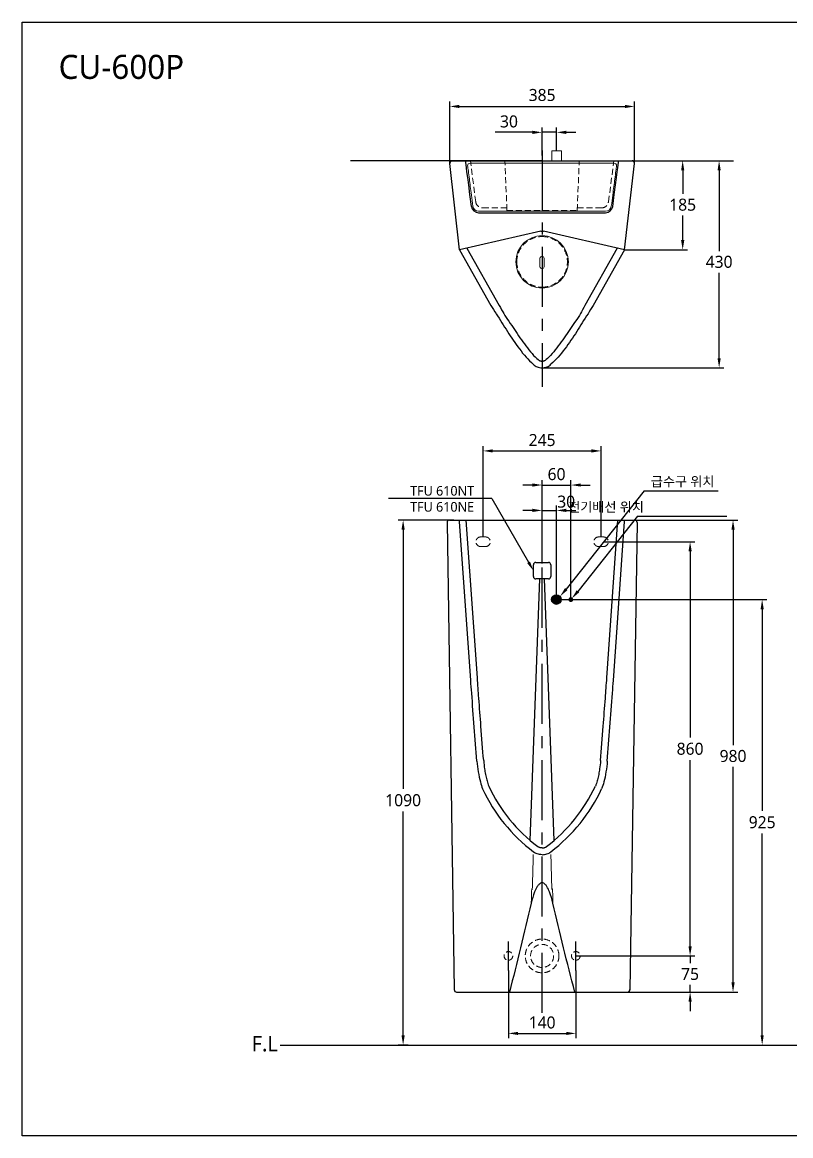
# Model space of a CAD drawing. Extents: x 0 to 3100, y 0 to 2312.
# Drawn here: x 0 to 1596, y 0 to 2312 of the extents above; entities that cross this region are included whole.
import ezdxf

# ---------------------------------------------------------------- set-up
doc = ezdxf.new("R2010")
doc.units = 0
doc.header["$LTSCALE"] = 100
doc.header["$MEASUREMENT"] = 0
doc.linetypes.add('CENTER', pattern=[2, 1.25, -0.25, 0.25, -0.25])
doc.linetypes.add('HIDDEN', pattern=[0.375, 0.25, -0.125])
doc.layers.get('0').update_dxf_attribs({"linetype": 'CONTINUOUS'})
doc.layers.get('DEFPOINTS').update_dxf_attribs({"linetype": 'CONTINUOUS'})
doc.layers.add('1', color=1, linetype='CONTINUOUS')
doc.layers.add('5', color=5, linetype='CONTINUOUS')
doc.styles.add('GHS', font='romans', dxfattribs={"bigfont": 'ghs'})
doc.styles.get("Standard").update_dxf_attribs({"font": 'NanumGothic.ttf'})
doc.dimstyles.get("Standard").update_dxf_attribs({"dimtxt": 0.18, "dimasz": 0.18, "dimexe": 0.18, "dimexo": 0.0625, "dimgap": 0.09, "dimtad": 0, "dimtih": 1, "dimtoh": 1, "dimdec": 4, "dimzin": 0, "dimdsep": 46, "dimtxsty": 'Standard', "dimcen": 0.09, "dimadec": 0, "dimazin": 0, "dimtfac": 1, "dimtdec": 4, "dimtofl": 0, "dimtmove": 0, "dimatfit": 3, "dimfxl": 0, "dimtolj": 1, "dimtzin": 0, "dimarcsym": 0})
doc.dimstyles.new('Standard$0', dxfattribs={"dimtxt": 0.18, "dimasz": 0.18, "dimexe": 0.18, "dimexo": 0.0625, "dimgap": 0.09, "dimtad": 0, "dimtih": 1, "dimtoh": 1, "dimdec": 4, "dimzin": 0, "dimdsep": 46, "dimtxsty": 'Standard', "dimcen": 0.09, "dimadec": 0, "dimazin": 0, "dimtfac": 1, "dimtdec": 4, "dimtofl": 0, "dimtmove": 0, "dimatfit": 3, "dimfxl": 0, "dimtolj": 1, "dimtzin": 0, "dimarcsym": 0})

# ---------------------------------------------------------------- blocks, each defined once
blk = doc.blocks.new('*D3')
at = {"color": 3, "lineweight": -2}
for p, q in [((1059.9, 2083.6), (982.4, 2083.6)), ((1079.9, 2035.8), (1079.9, 2093.6)), ((1109.9, 2083.6), (1079.9, 2083.6)), ((1109.9, 2045.1), (1109.9, 2093.6)), ((1129.9, 2083.6), (1149.9, 2083.6))]:
    blk.add_line(p, q, dxfattribs=at)
at = {"color": 3}
for points in [[(1059.9, 2086.9), (1059.9, 2080.2), (1079.9, 2083.6)], [(1129.9, 2086.9), (1129.9, 2080.2), (1109.9, 2083.6)]]:
    blk.add_solid(points, dxfattribs=at)
at = {"layer": 'DEFPOINTS', "color": 0}
for p in [(1109.9, 2083.6), (1079.9, 2035.8), (1109.9, 2045.1)]:
    blk.add_point(p, dxfattribs=at)
at = {"color": 2, "insert": (1011.1, 2106.1), "char_height": 25, "attachment_point": 5}
blk.add_mtext('\\A1;30', dxfattribs=at)
blk = doc.blocks.new('*D8')
at = {"color": 3, "lineweight": -2}
for p, q in [((1277.4, 2024.6), (1457.6, 2024.6)), ((1447.6, 2004.6), (1447.6, 1837.1)), ((1447.6, 1614.6), (1447.6, 1792.1)), ((1079.9, 1594.6), (1457.6, 1594.6))]:
    blk.add_line(p, q, dxfattribs=at)
at = {"color": 3}
for points in [[(1444.3, 2004.6), (1451, 2004.6), (1447.6, 2024.6)], [(1444.3, 1614.6), (1451, 1614.6), (1447.6, 1594.6)]]:
    blk.add_solid(points, dxfattribs=at)
at = {"layer": 'DEFPOINTS', "color": 0}
for p in [(1277.4, 2024.6), (1079.9, 1594.6), (1447.6, 1594.6)]:
    blk.add_point(p, dxfattribs=at)
at = {"color": 2, "insert": (1447.6, 1814.6), "char_height": 25, "attachment_point": 5}
blk.add_mtext('\\A1;430', dxfattribs=at)
blk = doc.blocks.new('*D9')
at = {"color": 3, "lineweight": -2}
for p, q in [((888, 2019.6), (888, 2147.3)), ((908, 2137.3), (1251.8, 2137.3)), ((1271.8, 2019.6), (1271.8, 2147.3))]:
    blk.add_line(p, q, dxfattribs=at)
at = {"color": 3}
for points in [[(908, 2140.7), (908, 2134), (888, 2137.3)], [(1251.8, 2140.7), (1251.8, 2134), (1271.8, 2137.3)]]:
    blk.add_solid(points, dxfattribs=at)
at = {"layer": 'DEFPOINTS', "color": 0}
for p in [(1271.8, 2137.3), (888, 2019.6), (1271.8, 2019.6)]:
    blk.add_point(p, dxfattribs=at)
at = {"color": 2, "insert": (1079.9, 2161), "char_height": 25, "attachment_point": 5}
blk.add_mtext('\\A1;385', dxfattribs=at)
blk = doc.blocks.new('*D10')
at = {"color": 3, "lineweight": -2}
for p, q in [((1323.2, 2024.6), (1381.9, 2024.6)), ((1371.9, 2004.6), (1371.9, 1955.7)), ((1371.9, 1859.7), (1371.9, 1910.7)), ((1251.2, 1839.7), (1381.9, 1839.7))]:
    blk.add_line(p, q, dxfattribs=at)
at = {"color": 3}
for points in [[(1368.6, 2004.6), (1375.3, 2004.6), (1371.9, 2024.6)], [(1368.6, 1859.7), (1375.3, 1859.7), (1371.9, 1839.7)]]:
    blk.add_solid(points, dxfattribs=at)
at = {"layer": 'DEFPOINTS', "color": 0}
for p in [(1323.2, 2024.6), (1251.2, 1839.7), (1371.9, 1839.7)]:
    blk.add_point(p, dxfattribs=at)
at = {"color": 2, "insert": (1371.9, 1933.2), "char_height": 25, "attachment_point": 5}
blk.add_mtext('\\A1;185', dxfattribs=at)
blk = doc.blocks.new('*D11')
at = {"color": 3, "lineweight": -2}
for p, q in [((1272.3, 1278.4), (1486.5, 1278.4)), ((1476.5, 1258.4), (1476.5, 810.9)), ((1476.5, 318.4), (1476.5, 765.9)), ((1262.4, 298.4), (1486.5, 298.4))]:
    blk.add_line(p, q, dxfattribs=at)
at = {"color": 3}
for points in [[(1473.2, 1258.4), (1479.9, 1258.4), (1476.5, 1278.4)], [(1473.2, 318.4), (1479.9, 318.4), (1476.5, 298.4)]]:
    blk.add_solid(points, dxfattribs=at)
at = {"layer": 'DEFPOINTS', "color": 0}
for p in [(1272.3, 1278.4), (1262.4, 298.4), (1476.5, 298.4)]:
    blk.add_point(p, dxfattribs=at)
at = {"color": 2, "insert": (1476.5, 788.4), "char_height": 25, "attachment_point": 5}
blk.add_mtext('\\A1;980', dxfattribs=at)
blk = doc.blocks.new('*D12')
at = {"color": 3, "lineweight": -2}
for p, q in [((1009.9, 343.3), (1009.9, 202.5)), ((1149.9, 343.3), (1149.9, 202.5)), ((1029.9, 212.5), (1129.9, 212.5))]:
    blk.add_line(p, q, dxfattribs=at)
at = {"color": 3}
for points in [[(1029.9, 215.8), (1029.9, 209.1), (1009.9, 212.5)], [(1129.9, 215.8), (1129.9, 209.1), (1149.9, 212.5)]]:
    blk.add_solid(points, dxfattribs=at)
at = {"layer": 'DEFPOINTS', "color": 0}
for p in [(1009.9, 343.3), (1149.9, 343.3), (1149.9, 212.5)]:
    blk.add_point(p, dxfattribs=at)
at = {"color": 2, "insert": (1079.9, 235), "char_height": 25, "attachment_point": 5}
blk.add_mtext('\\A1;140', dxfattribs=at)
blk = doc.blocks.new('*D13')
at = {"color": 3, "lineweight": -2}
for p, q in [((957.4, 1243.4), (957.4, 1432)), ((977.4, 1422), (1182.4, 1422)), ((1202.4, 1243.4), (1202.4, 1432))]:
    blk.add_line(p, q, dxfattribs=at)
at = {"color": 3}
for points in [[(977.4, 1425.4), (977.4, 1418.7), (957.4, 1422)], [(1182.4, 1425.4), (1182.4, 1418.7), (1202.4, 1422)]]:
    blk.add_solid(points, dxfattribs=at)
at = {"layer": 'DEFPOINTS', "color": 0}
for p in [(1202.4, 1422), (957.4, 1243.4), (1202.4, 1243.4)]:
    blk.add_point(p, dxfattribs=at)
at = {"color": 2, "insert": (1079.9, 1444.5), "char_height": 25, "attachment_point": 5}
blk.add_mtext('\\A1;245', dxfattribs=at)
blk = doc.blocks.new('*D14')
at = {"color": 3, "lineweight": -2}
for p, q in [((1207.4, 1233.4), (1397.3, 1233.4)), ((1387.3, 1213.4), (1387.3, 827)), ((1387.3, 393.4), (1387.3, 779.8)), ((1149.9, 373.4), (1397.3, 373.4))]:
    blk.add_line(p, q, dxfattribs=at)
at = {"color": 3}
for points in [[(1384, 1213.4), (1390.7, 1213.4), (1387.3, 1233.4)], [(1384, 393.4), (1390.7, 393.4), (1387.3, 373.4)]]:
    blk.add_solid(points, dxfattribs=at)
at = {"layer": 'DEFPOINTS', "color": 0}
for p in [(1207.4, 1233.4), (1387.3, 1233.4), (1149.9, 373.4)]:
    blk.add_point(p, dxfattribs=at)
at = {"color": 2, "insert": (1387.3, 803.4), "char_height": 25, "attachment_point": 5}
blk.add_mtext('\\A1;860', dxfattribs=at)
blk = doc.blocks.new('*D15')
at = {"color": 3, "lineweight": -2}
for p, q in [((1387.3, 393.4), (1387.3, 413.4)), ((1149.9, 373.4), (1397.3, 373.4)), ((1387.3, 373.4), (1387.3, 358.4)), ((1387.3, 298.4), (1387.3, 313.4)), ((1247.9, 298.4), (1397.3, 298.4)), ((1387.3, 278.4), (1387.3, 258.4))]:
    blk.add_line(p, q, dxfattribs=at)
at = {"color": 3}
for points in [[(1384, 393.4), (1390.7, 393.4), (1387.3, 373.4)], [(1384, 278.4), (1390.7, 278.4), (1387.3, 298.4)]]:
    blk.add_solid(points, dxfattribs=at)
at = {"layer": 'DEFPOINTS', "color": 0}
for p in [(1149.9, 373.4), (1247.9, 298.4), (1387.3, 298.4)]:
    blk.add_point(p, dxfattribs=at)
at = {"color": 2, "insert": (1387.3, 335.9), "char_height": 25, "attachment_point": 5}
blk.add_mtext('\\A1;75', dxfattribs=at)
blk = doc.blocks.new('*D17')
at = {"color": 3, "lineweight": -2}
for p, q in [((896.8, 1278.4), (781.2, 1278.4)), ((791.2, 1258.4), (791.2, 720.2)), ((791.2, 208.4), (791.2, 673)), ((801.9, 188.4), (781.2, 188.4))]:
    blk.add_line(p, q, dxfattribs=at)
at = {"color": 3}
for points in [[(787.8, 1258.4), (794.5, 1258.4), (791.2, 1278.4)], [(787.8, 208.4), (794.5, 208.4), (791.2, 188.4)]]:
    blk.add_solid(points, dxfattribs=at)
at = {"layer": 'DEFPOINTS', "color": 0}
for p in [(896.8, 1278.4), (791.2, 188.4), (801.9, 188.4)]:
    blk.add_point(p, dxfattribs=at)
at = {"color": 2, "insert": (791.2, 696.6), "char_height": 25, "attachment_point": 5}
blk.add_mtext('\\A1;1090', dxfattribs=at)
blk = doc.blocks.new('*D19')
at = {"color": 3, "lineweight": -2}
for p, q in [((1059.9, 1351.2), (1039.9, 1351.2)), ((1079.9, 1188.4), (1079.9, 1361.2)), ((1079.9, 1351.2), (1139.9, 1351.2)), ((1139.9, 1118.4), (1139.9, 1361.2)), ((1159.9, 1351.2), (1179.9, 1351.2))]:
    blk.add_line(p, q, dxfattribs=at)
at = {"color": 3}
for points in [[(1059.9, 1354.5), (1059.9, 1347.9), (1079.9, 1351.2)], [(1159.9, 1354.5), (1159.9, 1347.9), (1139.9, 1351.2)]]:
    blk.add_solid(points, dxfattribs=at)
at = {"layer": 'DEFPOINTS', "color": 0}
for p in [(1139.9, 1351.2), (1079.9, 1188.4), (1139.9, 1118.4)]:
    blk.add_point(p, dxfattribs=at)
at = {"color": 2, "insert": (1109.9, 1373.7), "char_height": 25, "attachment_point": 5}
blk.add_mtext('\\A1;60', dxfattribs=at)
blk = doc.blocks.new('*D20')
at = {"color": 3, "lineweight": -2}
for p, q in [((1059.9, 1298.5), (1039.9, 1298.5)), ((1079.9, 1188.4), (1079.9, 1308.5)), ((1079.9, 1298.5), (1109.9, 1298.5)), ((1109.9, 1118.4), (1109.9, 1308.5)), ((1129.9, 1298.5), (1149.9, 1298.5))]:
    blk.add_line(p, q, dxfattribs=at)
at = {"color": 3}
for points in [[(1059.9, 1301.9), (1059.9, 1295.2), (1079.9, 1298.5)], [(1129.9, 1301.9), (1129.9, 1295.2), (1109.9, 1298.5)]]:
    blk.add_solid(points, dxfattribs=at)
at = {"layer": 'DEFPOINTS', "color": 0}
for p in [(1109.9, 1298.5), (1079.9, 1188.4), (1109.9, 1118.4)]:
    blk.add_point(p, dxfattribs=at)
at = {"color": 2, "insert": (1129.9, 1316.6), "char_height": 25, "attachment_point": 5}
blk.add_mtext('\\A1;30', dxfattribs=at)
blk = doc.blocks.new('*D21')
at = {"color": 3, "lineweight": -2}
for p, q in [((1109.6, 1113.4), (1547, 1113.4)), ((1537, 1093.4), (1537, 674.5)), ((1537, 208.4), (1537, 627.3)), ((1432.7, 188.4), (1547, 188.4))]:
    blk.add_line(p, q, dxfattribs=at)
at = {"color": 3}
for points in [[(1533.7, 1093.4), (1540.3, 1093.4), (1537, 1113.4)], [(1533.7, 208.4), (1540.3, 208.4), (1537, 188.4)]]:
    blk.add_solid(points, dxfattribs=at)
at = {"layer": 'DEFPOINTS', "color": 0}
for p in [(1109.6, 1113.4), (1432.7, 188.4), (1537, 188.4)]:
    blk.add_point(p, dxfattribs=at)
at = {"color": 2, "insert": (1537, 650.9), "char_height": 25, "attachment_point": 5}
blk.add_mtext('\\A1;925', dxfattribs=at)

msp = doc.modelspace()

# ---------------------------------------------------------------- linework, layer by layer
at = {"color": 1, "linetype": 'CENTER'}
for p, q in [((1079.9, 2046.1), (1079.9, 1555)), ((1079.9, 255), (1079.9, 1212.3)), ((1009.9, 343.3), (1009.9, 403.5)), ((1149.9, 343.3), (1149.9, 403.5))]:
    msp.add_line(p, q, dxfattribs=at)
at = {"color": 1}
for p, q in [((1079.9, 2024.6), (682.1, 2024.6)), ((1079.9, 2024.6), (1477.6, 2024.6)), ((536, 188.4), (2329.5, 188.4))]:
    msp.add_line(p, q, dxfattribs=at)
for p, q in [((908.5, 1839.7), (888, 2019)), ((1251.3, 1839.9), (1271.7, 2019)), ((908.5, 1839.7), (973.7, 1723.9)), ((923.7, 1843.3), (990.9, 1723.9)), ((1236.1, 1843.3), (1168.8, 1723.9)), ((1251.2, 1839.7), (1186, 1723.9))]:
    msp.add_line(p, q)
at = {"color": 7}
for p, q in [((1074.7, 1156.3), (1054.6, 613.4)), ((1105.1, 613.4), (1085.1, 1156.3))]:
    msp.add_line(p, q, dxfattribs=at)
at = {"color": 7, "linetype": 'Continuous', "lineweight": 0}
msp.add_lwpolyline([(1120.2, 2024.6), (1120.2, 2045.1), (1100.2, 2045.1), (1100.2, 2024.6)], dxfattribs=at)
for points in [[(1075.4, 1821.9, -0.261972), (1079.9, 1826.4)], [(1075.4, 1821.9), (1075.4, 1804.5, 0.261972), (1079.9, 1800.1)], [(1084.4, 1821.9, 0.261972), (1079.9, 1826.4)], [(1084.4, 1821.9), (1084.4, 1804.5, -0.261972), (1079.9, 1800.1)]]:
    msp.add_lwpolyline(points, format="xyb", dxfattribs=at)
for points in [[(1061.8, 1161.3), (1061.8, 1185.5)], [(1066.8, 1190.5), (1093, 1190.5)], [(1098, 1185.5), (1098, 1161.3)], [(1093, 1156.3), (1066.8, 1156.3)]]:
    msp.add_lwpolyline(points)
for points, const_width in [([(1104.6, 1113.4, 1), (1114.6, 1113.4, 1)], 10), ([(1137.1, 1113.4, 1), (1142.1, 1113.4, 1)], 5)]:
    msp.add_lwpolyline(points, format="xyb", close=True, dxfattribs=dict(const_width=const_width))
msp.add_circle((1079.9, 1814.6), 54.5, dxfattribs=at)
msp.add_circle((1109.6, 1113.4), 10)
for centre, start, end in [((893, 2019.6), 90, 186.5249), ((1266.8, 2019.6), 353.5025, 90), ((1066.8, 1185.5), 90, 180), ((1093, 1185.5), 0, 90), ((1066.8, 1161.3), 180, 270), ((1093, 1161.3), 270, 0)]:
    msp.add_arc(centre, 5, start, end)
at = {"linetype": 'Continuous', "lineweight": 0}
for centre, start, end in [((930.2, 2014.6), 90, 183.5943), ((1229.6, 2014.6), 356.4057, 90)]:
    msp.add_arc(centre, 5, start, end, dxfattribs=at)
at = {"layer": '1', "color": 7, "linetype": 'Continuous', "lineweight": -2}
for p, q in [((888, 2024.6), (1271.7, 2024.6)), ((948, 1916.6), (1211.7, 1916.6)), ((1077.1, 1878.3), (908.4, 1839.9)), ((1251.3, 1839.9), (1082.6, 1878.3)), ((882.4, 1273.3), (897.3, 303.3)), ((887.4, 1278.4), (1272.3, 1278.4)), ((931.7, 945.4), (908.5, 1275.8)), ((945.4, 950.8), (922.4, 1278.4)), ((1214.4, 950.8), (1237.3, 1278.4)), ((1228.1, 945.4), (1251.2, 1275.8)), ((1277.3, 1273.3), (1262.4, 303.3)), ((902.3, 298.4), (1257.4, 298.4))]:
    msp.add_line(p, q, dxfattribs=at)
at = {"layer": '1', "color": 7, "linetype": 'Continuous', "lineweight": 0}
for p, q in [((930.2, 2019.6), (1229.6, 2019.6)), ((948, 1919.6), (1211.7, 1919.6))]:
    msp.add_line(p, q, dxfattribs=at)
at = {"layer": '1', "color": 7, "linetype": 'HIDDEN', "lineweight": 0, "ltscale": 0.5}
for p, q in [((941.9, 1939.6), (930.8, 2024.6)), ((1006.8, 1921.6), (1002.8, 2024.6)), ((1153, 1921.6), (1157, 2024.6)), ((1217.9, 1939.6), (1229, 2024.6)), ((956.7, 1926.6), (1006.6, 1926.6)), ((1006.8, 1921.6), (1153, 1921.6)), ((1153.2, 1926.6), (1203, 1926.6)), ((962.4, 1243.4), (952.4, 1243.4)), ((1197.4, 1243.4), (1207.4, 1243.4)), ((962.4, 1223.4), (952.4, 1223.4)), ((1197.4, 1223.4), (1207.4, 1223.4))]:
    msp.add_line(p, q, dxfattribs=at)
at = {"layer": '1', "color": 3}
for p, q in [((975.3, 1323.1), (760.6, 1323.1)), ((975.3, 1323.1), (1051.8, 1190.7)), ((1292, 1339.2), (1130.1, 1135.2)), ((1292, 1339.2), (1445.9, 1339.2)), ((1278.1, 1286.4), (1154.3, 1130.4)), ((1278.1, 1286.4), (1463.4, 1286.4))]:
    msp.add_line(p, q, dxfattribs=at)
at = {"layer": '1', "color": 7, "linetype": 'HIDDEN', "lineweight": 0, "ltscale": 0.5}
for centre, radius in [((1079.9, 373.4), 35), ((1079.9, 373.4), 24), ((1009.9, 373.4), 9), ((1149.9, 373.4), 9)]:
    msp.add_circle(centre, radius, dxfattribs=at)
at = {"layer": '1', "color": 7, "linetype": 'Continuous', "lineweight": -2}
for centre, radius, start, end in [((948, 1931.6), 15, 187.507, 270), ((1211.7, 1931.6), 15, 270, 352.493), ((887.4, 1273.4), 5, 90, 180.7813), ((1272.3, 1273.4), 5, 359.2187, 90), ((1274.5, 869.3), 351.4, 205.0546, 232.7455), ((1274.5, 869.3), 337.4, 205.15, 232.8398), ((885.2, 869.3), 337.4, 307.1602, 334.85), ((885.2, 869.3), 351.4, 307.2545, 334.9454), ((902.3, 303.4), 5, 180.7813, 270), ((1257.4, 303.4), 5, 270, 359.2187)]:
    msp.add_arc(centre, radius, start, end, dxfattribs=at)
at = {"layer": '1', "color": 7, "linetype": 'Continuous', "lineweight": 0}
for centre, start, end in [((948, 1931.6), 187.507, 270), ((1211.7, 1931.6), 270, 352.493)]:
    msp.add_arc(centre, 12, start, end, dxfattribs=at)
at = {"layer": '1', "color": 7, "linetype": 'HIDDEN', "lineweight": 0, "ltscale": 0.5}
for centre, radius, start, end in [((956.7, 1941.6), 15, 187.4543, 270), ((1203, 1941.6), 15, 270, 352.5457), ((1079.9, 1814.6), 52.5, 180, 269.9999), ((1079.9, 1814.6), 52.5, 269.9999, 0), ((952.4, 1233.4), 10, 90, 270), ((962.4, 1233.4), 10, 270, 90), ((1197.4, 1233.4), 10, 90, 270), ((1207.4, 1233.4), 10, 270, 90)]:
    msp.add_arc(centre, radius, start, end, dxfattribs=at)
at = {"layer": '1', "color": 7, "linetype": 'HIDDEN', "lineweight": 0, "ltscale": 0.5, "extrusion": (0, 0, -1)}
for start, end in [(0.0223, 89.9999), (89.9999, 180)]:
    msp.add_arc((-1079.9, 1814.6), 52.5, start, end, dxfattribs=at)
at = {"layer": '1', "color": 7, "linetype": 'Continuous', "lineweight": -2}
for points in [[(933.2, 1929.6), (923.6, 2004.6), (922.1, 2014.6), (920.6, 2024.6)], [(1226.6, 1929.6), (1236.2, 2004.6), (1237.6, 2014.6), (1239.1, 2024.6)], [(908.4, 1839.9), (908.4, 1839.8), (908.5, 1839.8), (908.5, 1839.7)], [(923.6, 1843.1), (923.6, 1843.1), (923.6, 1843.2), (923.5, 1843.3)], [(923.6, 1843), (923.6, 1843), (923.6, 1843), (923.6, 1843.1)], [(923.6, 1843), (923.6, 1843), (923.6, 1843), (923.6, 1843)], [(1236.1, 1843.1), (1236.1, 1843), (1236.1, 1843), (1236.1, 1843)], [(1236.1, 1843), (1236.1, 1843), (1236.1, 1843), (1236.1, 1843)], [(1251.2, 1839.7), (1251.3, 1839.8), (1251.3, 1839.8), (1251.3, 1839.9)], [(908.5, 1275.8), (908.5, 1276.7), (908.4, 1277.6), (908.4, 1278.4)]]:
    msp.add_open_spline(points, degree=3, dxfattribs=at)
at = {"layer": '1', "color": 7, "linetype": 'Continuous', "lineweight": 0}
for points, knots in [([(936.1, 1930), (935.1, 1938.4), (934.1, 1946), (931.4, 1966.6), (930, 1977.5), (927.1, 2000.2), (926, 2008.5), (925.2, 2014.3)], [1, 1, 1, 1, 1.0431375, 1.0431375, 1.1294126, 1.1294126, 1.2691585, 1.2691585, 1.2691585, 1.2691585]), ([(1223.6, 1930), (1224.7, 1938.4), (1225.7, 1946), (1228.3, 1966.6), (1229.7, 1977.5), (1232.7, 2000.2), (1233.8, 2008.5), (1234.6, 2014.3)], [1, 1, 1, 1, 1.0431375, 1.0431375, 1.1294126, 1.1294126, 1.2691585, 1.2691585, 1.2691585, 1.2691585]), ([(1057.4, 482.9), (1057.7, 495.9), (1058.4, 521.5), (1059.3, 503.1), (1060.4, 541.3), (1061.2, 567), (1061.6, 583.8)], [0, 0, 0, 0, 0.254416, 0.499673, 0.673552, 1, 1, 1, 1]), ([(1098.1, 583.8), (1098.6, 567), (1099.3, 541.3), (1100.4, 503.1), (1101.4, 521.5), (1102.1, 495.9), (1102.4, 482.9)], [0, 0, 0, 0, 0.326447, 0.500327, 0.745582, 1, 1, 1, 1])]:
    msp.add_open_spline(points, degree=3, knots=knots, dxfattribs=at)
at = {"layer": '1', "color": 7, "linetype": 'Continuous', "lineweight": -2}
for points, knots in [([(1077.1, 1878.3), (1077.9, 1878.5), (1078.6, 1878.6), (1079.9, 1878.7), (1080.4, 1878.6), (1081.5, 1878.5), (1082.1, 1878.4), (1082.6, 1878.3)], [0, 0, 0, 0, 0.400905, 0.400905, 0.696208, 0.696208, 1, 1, 1, 1]), ([(1236.2, 1843.3), (1236.2, 1843.2), (1236.2, 1843.2), (1236.1, 1843.1), (1236.1, 1843.1), (1236.1, 1843.1)], [0.699408, 0.699408, 0.699408, 0.699408, 0.9033857, 0.9033857, 1, 1, 1, 1]), ([(973.7, 1723.9), (982.5, 1709.9), (983.5, 1708.4), (992.8, 1694.5), (1000.1, 1682.1), (1015.6, 1657.8), (1023.8, 1645.8), (1041.6, 1622.3), (1051.1, 1610.9), (1061.6, 1602)], [0.2194752, 0.2194752, 0.2194752, 0.2194752, 0.25, 0.25, 0.5, 0.5, 0.75, 0.75, 1, 1, 1, 1]), ([(990.9, 1723.9), (994, 1718.3), (997.7, 1711.5), (1005.8, 1696.9), (1015.2, 1685.7), (1029.9, 1662.6), (1037.7, 1651.2), (1054.6, 1628.9), (1063.6, 1618.1), (1071.8, 1611.6)], [0.1475738, 0.1475738, 0.1475738, 0.1475738, 0.25, 0.25, 0.5, 0.5, 0.75, 0.75, 1, 1, 1, 1]), ([(1168.8, 1723.9), (1165.8, 1718.3), (1162.1, 1711.5), (1153.9, 1696.9), (1144.6, 1685.7), (1129.9, 1662.6), (1122, 1651.2), (1105.2, 1628.9), (1096.2, 1618.1), (1088, 1611.6)], [0.1475738, 0.1475738, 0.1475738, 0.1475738, 0.25, 0.25, 0.5, 0.5, 0.75, 0.75, 1, 1, 1, 1]), ([(1186, 1723.9), (1177.2, 1709.9), (1176.3, 1708.4), (1166.9, 1694.5), (1159.6, 1682.1), (1144.1, 1657.8), (1135.9, 1645.8), (1118.2, 1622.3), (1108.6, 1610.9), (1098.1, 1602)], [0.2194752, 0.2194752, 0.2194752, 0.2194752, 0.25, 0.25, 0.5, 0.5, 0.75, 0.75, 1, 1, 1, 1]), ([(1061.6, 1602), (1062.7, 1600.8), (1063.9, 1599.8), (1066.6, 1598), (1068.1, 1597.2), (1072.7, 1595.3), (1076.3, 1594.6), (1079.9, 1594.6)], [0, 0, 0, 0, 0.25, 0.25, 0.5, 0.5, 1, 1, 1, 1]), ([(1071.8, 1611.6), (1072, 1611.3), (1072.3, 1611.1), (1072.7, 1610.8), (1072.8, 1610.7), (1073.1, 1610.5), (1073.3, 1610.4), (1073.7, 1610.1), (1073.9, 1610), (1074.3, 1609.8), (1074.6, 1609.7), (1075, 1609.5), (1075.3, 1609.4), (1075.7, 1609.2), (1076, 1609.2), (1076.7, 1608.9), (1077.3, 1608.8), (1078.5, 1608.6), (1079.2, 1608.6), (1079.9, 1608.6)], [0, 0, 0, 0, 0.167635, 0.167635, 0.221717, 0.221717, 0.311543, 0.311543, 0.401369, 0.401369, 0.486411, 0.486411, 0.566617, 0.566617, 0.646824, 0.646824, 0.807238, 0.807238, 1, 1, 1, 1]), ([(1079.9, 1608.6), (1080.5, 1608.6), (1081.2, 1608.6), (1082.5, 1608.8), (1083.1, 1609), (1084, 1609.2), (1084.4, 1609.4), (1085.5, 1609.8), (1086.2, 1610.2), (1087.3, 1610.9), (1087.7, 1611.3), (1088, 1611.6)], [0, 0, 0, 0, 0.1869, 0.1869, 0.370638, 0.370638, 0.488712, 0.488712, 0.764845, 0.764845, 1, 1, 1, 1]), ([(1079.9, 1594.6), (1083.5, 1594.6), (1087, 1595.3), (1093.3, 1597.9), (1096, 1599.7), (1098.1, 1602)], [0, 0, 0, 0, 0.5, 0.5, 1, 1, 1, 1]), ([(958.5, 779), (956.6, 802.7), (954.7, 826.5), (951.4, 869.7), (949.9, 889.1), (947.4, 922.7), (946.4, 936.7), (945.4, 950.8)], [0, 0, 0, 0, 0.1261322, 0.1261322, 0.2295862, 0.2295862, 0.3043802, 0.3043802, 0.3043802, 0.3043802]), ([(1201.3, 779), (1203.2, 802.7), (1205, 826.5), (1208.4, 869.7), (1209.9, 889.1), (1212.4, 922.7), (1213.4, 936.7), (1214.4, 950.8)], [0, 0, 0, 0, 0.1261322, 0.1261322, 0.2295862, 0.2295862, 0.3043802, 0.3043802, 0.3043802, 0.3043802]), ([(944.5, 777.9), (940.8, 825), (937.1, 872), (933, 928), (932.3, 936.9), (931.7, 945.4)], [0, 0, 0, 0, 0.25, 0.25, 0.297364, 0.297364, 0.297364, 0.297364]), ([(1215.3, 777.9), (1219, 825), (1222.7, 872), (1226.8, 928), (1227.4, 936.9), (1228.1, 945.4)], [0, 0, 0, 0, 0.25, 0.25, 0.297364, 0.297364, 0.297364, 0.297364]), ([(944.5, 777.9), (945.1, 770.2), (946, 762.8), (948.4, 748.3), (949.9, 741.2), (953, 729.7), (954.5, 724.9), (956.2, 720.5)], [0, 0, 0, 0, 0.25, 0.25, 0.5, 0.5, 0.6907111, 0.6907111, 0.6907111, 0.6907111]), ([(958.5, 779), (958.9, 773.2), (959.5, 767.5), (960.6, 760.1), (960.9, 758.1), (961.6, 754.2), (962, 752.3), (963.1, 746.6), (964, 742.9), (965.8, 735.7), (966.9, 732.3), (968.4, 727.9), (968.7, 726.9), (969.1, 725.9)], [0, 0, 0, 0, 0.1982236, 0.1982236, 0.2702046, 0.2702046, 0.3421855, 0.3421855, 0.4861474, 0.4861474, 0.6347426, 0.6347426, 0.6826824, 0.6826824, 0.6826824, 0.6826824]), ([(1201.3, 779), (1200.8, 773.2), (1200.2, 767.5), (1199.1, 760.1), (1198.8, 758.1), (1198.2, 754.2), (1197.8, 752.3), (1196.7, 746.6), (1195.8, 742.9), (1193.9, 735.7), (1192.9, 732.3), (1191.4, 727.9), (1191, 726.9), (1190.7, 725.9)], [0, 0, 0, 0, 0.1982236, 0.1982236, 0.2702046, 0.2702046, 0.3421855, 0.3421855, 0.4861474, 0.4861474, 0.6347426, 0.6347426, 0.6826824, 0.6826824, 0.6826824, 0.6826824]), ([(1215.3, 777.9), (1214.7, 770.2), (1213.8, 762.8), (1211.4, 748.3), (1209.9, 741.2), (1206.8, 729.7), (1205.3, 724.9), (1203.6, 720.5)], [0, 0, 0, 0, 0.25, 0.25, 0.5, 0.5, 0.6907111, 0.6907111, 0.6907111, 0.6907111]), ([(1079.9, 583.6), (1076.4, 583.6), (1072.9, 584.2), (1066.7, 586.2), (1063.9, 587.7), (1061.8, 589.6)], [0.0082351, 0.0082351, 0.0082351, 0.0082351, 0.5, 0.5, 1, 1, 1, 1]), ([(1079.9, 597.6), (1080.6, 597.6), (1081.3, 597.6), (1082.7, 597.8), (1083.5, 597.9), (1084.7, 598.2), (1085.1, 598.3), (1086.3, 598.7), (1087, 599.1), (1088.2, 599.7), (1088.6, 600), (1088.9, 600.2), (1088.9, 600.3), (1089, 600.3), (1089, 600.4)], [0.013983, 0.013983, 0.013983, 0.013983, 0.176939, 0.176939, 0.371791, 0.371791, 0.492949, 0.492949, 0.746475, 0.746475, 1, 1, 1, 1.068225, 1.068225, 1.068225, 1.068225]), ([(1079.9, 583.6), (1083.4, 583.6), (1086.9, 584.2), (1093.1, 586.2), (1095.8, 587.7), (1098, 589.6)], [0.0082351, 0.0082351, 0.0082351, 0.0082351, 0.5, 0.5, 1, 1, 1, 1]), ([(1079.9, 525.1), (1077.5, 525.1), (1075.5, 523.8), (1072.3, 520.9), (1071, 519.2), (1067.6, 513.9), (1065.9, 510.1), (1061.4, 498.7), (1059.2, 490.8), (1057.4, 482.9)], [0, 0, 0, 0, 0.125, 0.125, 0.25, 0.25, 0.5, 0.5, 1, 1, 1, 1]), ([(1102.4, 482.9), (1100.5, 490.8), (1098.4, 498.7), (1093.8, 510.2), (1092.1, 514), (1088.7, 519.2), (1087.5, 520.9), (1085.1, 523.1), (1084.2, 523.8), (1082.2, 524.7), (1081, 525.1), (1079.9, 525.1)], [0, 0, 0, 0, 0.5, 0.5, 0.75, 0.75, 0.875, 0.875, 0.9375, 0.9375, 1, 1, 1, 1]), ([(1057.4, 482.9), (1050.1, 452.1), (1042.8, 421.3), (1027.8, 359.7), (1020.1, 329), (1011.9, 298.4)], [0, 0, 0, 0, 0.5, 0.5, 1, 1, 1, 1]), ([(1147.9, 298.4), (1139.7, 329), (1132, 359.7), (1117, 421.3), (1109.7, 452.1), (1102.4, 482.9)], [0, 0, 0, 0, 0.5, 0.5, 1, 1, 1, 1])]:
    msp.add_open_spline(points, degree=3, knots=knots, dxfattribs=at)
at = {"layer": '1', "color": 7, "linetype": 'Continuous'}
msp.add_open_spline([(1251.2, 1275.8), (1251.3, 1276.7), (1251.3, 1277.6), (1251.3, 1278.4)], degree=3, dxfattribs=at)
msp.add_open_spline([(1079.9, 597.6), (1079.2, 597.6), (1078.5, 597.6), (1077, 597.8), (1076.3, 597.9), (1075.1, 598.2), (1074.7, 598.3), (1073.5, 598.7), (1072.7, 599.1), (1071.6, 599.7), (1071.1, 600), (1070.9, 600.2), (1070.8, 600.3), (1070.8, 600.3), (1070.7, 600.4)], degree=3, knots=[0.013983, 0.013983, 0.013983, 0.013983, 0.176939, 0.176939, 0.371791, 0.371791, 0.492949, 0.492949, 0.746475, 0.746475, 1, 1, 1, 1.068225, 1.068225, 1.068225, 1.068225], dxfattribs=at)
at = {"layer": '1', "color": 3}
for points in [[(1054.7, 1192.4), (1048.9, 1189.1), (1061.8, 1173.4)], [(1127.5, 1137.3), (1132.6, 1133), (1117.2, 1119.9)], [(1151.7, 1132.6), (1156.8, 1128.3), (1141.4, 1115.2)]]:
    msp.add_solid(points, dxfattribs=at)
at = {"layer": '5', "color": 5}
msp.add_lwpolyline([(0, 2312.1), (3100, 2312.1), (3100, 0), (0, 0)], close=True, dxfattribs=at)
at = {"layer": 'DEFPOINTS', "color": 7, "linetype": 'ByBlock'}
msp.add_point((1079.9, 1825), dxfattribs=at)

# ---------------------------------------------------------------- texts
at = {"insert": (75.4, 2244.5), "char_height": 50, "width": 456.6, "attachment_point": 1, "style": 'GHS'}
msp.add_mtext('{\\fNanumGothic|b0|i0|c0|p50;CU-600P}', dxfattribs=at)
at = {"color": 2, "insert": (476.4, 207.3), "char_height": 32, "attachment_point": 1}
msp.add_mtext_dynamic_manual_height_columns('F.L', width=118.452, gutter_width=160, heights=[0], dxfattribs=at)
at = {"layer": '1', "color": 2, "char_height": 20, "attachment_point": 3}
for s, insert in [('급수구 위치', (1438, 1368.5)), ('전기배선 위치', (1291.4, 1315.7))]:
    msp.add_mtext(s, dxfattribs=dict(at, insert=insert))
at = {"layer": '1', "color": 2, "insert": (938.6, 1349.2), "char_height": 20, "width": 229.783, "attachment_point": 3}
msp.add_mtext('TFU 610NT  \\PTFU 610NE', dxfattribs=at)

# ---------------------------------------------------------------- dimensions: what is measured, and where the dimension line sits
dim = msp.add_linear_dim(base=(1271.8, 2137.3), p1=(888, 2019.6), p2=(1271.8, 2019.6), text='385', dimstyle='Standard$0', override={"dimtxt": 25, "dimasz": 20, "dimexe": 10, "dimexo": 0, "dimgap": 10, "dimtad": 1, "dimdec": 0, "dimzin": 8, "dimcen": 0.9, "dimclrd": 3, "dimclre": 3, "dimclrt": 2, "dimtdec": 0, "dimtix": 1, "dimtofl": 1, "dimarcsym": 1})
dim.commit()
dim.dimension.update_dxf_attribs({"geometry": '*D9', "text_midpoint": (1079.9, 2137.3), "dimtype": 160})
for base, p1, p2, dimstyle, override, picture, middle in [((1109.9, 2083.6), (1079.9, 2035.8), (1109.9, 2045.1), 'Standard', {"dimtxt": 25, "dimasz": 20, "dimexe": 10, "dimexo": 0, "dimgap": 10, "dimtad": 1, "dimtih": 0, "dimdec": 0, "dimzin": 8, "dimcen": 0.9, "dimclrd": 3, "dimclre": 3, "dimclrt": 2, "dimtdec": 0, "dimtix": 1, "dimtofl": 1, "dimarcsym": 1}, '*D3', (1011.1, 2083.6)), ((1202.4, 1422), (957.4, 1243.4), (1202.4, 1243.4), 'Standard$0', {"dimtxt": 25, "dimasz": 20, "dimexe": 10, "dimexo": 0, "dimgap": 10, "dimtad": 1, "dimdec": 0, "dimzin": 8, "dimcen": 0.9, "dimclrd": 3, "dimclre": 3, "dimclrt": 2, "dimtdec": 0, "dimtix": 1, "dimtofl": 1, "dimarcsym": 1}, '*D13', (1079.9, 1422)), ((1109.9, 1298.5), (1079.9, 1188.4), (1109.9, 1118.4), 'Standard$0', {"dimtxt": 25, "dimasz": 20, "dimexe": 10, "dimexo": 0, "dimgap": 10, "dimtad": 1, "dimdec": 0, "dimzin": 8, "dimcen": 0.9, "dimclrd": 3, "dimclre": 3, "dimclrt": 2, "dimtdec": 0, "dimtix": 1, "dimtofl": 1, "dimtmove": 2, "dimarcsym": 1}, '*D20', (1129.9, 1316.6))]:
    dim = msp.add_linear_dim(base=base, p1=p1, p2=p2, dimstyle=dimstyle, override=override)
    dim.commit()
    dim.dimension.update_dxf_attribs({"geometry": picture, "text_midpoint": middle, "dimtype": 160})
for base, p1, p2, picture, middle in [((1447.6, 1594.6), (1277.4, 2024.6), (1079.9, 1594.6), '*D8', (1447.6, 1814.6)), ((1371.9, 1839.7), (1323.2, 2024.6), (1251.2, 1839.7), '*D10', (1371.9, 1933.2)), ((791.2, 188.4), (896.8, 1278.4), (801.9, 188.4), '*D17', (791.2, 696.6)), ((1476.5, 298.4), (1272.3, 1278.4), (1262.4, 298.4), '*D11', (1476.5, 788.4))]:
    dim = msp.add_linear_dim(base=base, p1=p1, p2=p2, angle=90, dimstyle='Standard$0', override={"dimtxt": 25, "dimasz": 20, "dimexe": 10, "dimexo": 0, "dimgap": 10, "dimtad": 1, "dimdec": 0, "dimzin": 8, "dimcen": 0.9, "dimclrd": 3, "dimclre": 3, "dimclrt": 2, "dimtdec": 0, "dimtix": 1, "dimtofl": 1, "dimarcsym": 1})
    dim.commit()
    dim.dimension.update_dxf_attribs({"geometry": picture, "text_midpoint": middle, "dimtype": 160})
for base, p1, p2, override, picture, middle in [((1139.9, 1351.2), (1079.9, 1188.4), (1139.9, 1118.4), {"dimtxt": 25, "dimasz": 20, "dimexe": 10, "dimexo": 0, "dimgap": 10, "dimtad": 1, "dimdec": 0, "dimzin": 8, "dimcen": 0.9, "dimclrd": 3, "dimclre": 3, "dimclrt": 2, "dimtdec": 0, "dimtix": 1, "dimtofl": 1, "dimtmove": 2, "dimarcsym": 1}, '*D19', (1109.9, 1373.7)), ((1149.9, 212.5), (1009.9, 343.3), (1149.9, 343.3), {"dimtxt": 25, "dimasz": 20, "dimexe": 10, "dimexo": 0, "dimgap": 10, "dimtad": 1, "dimdec": 0, "dimzin": 8, "dimcen": 0.9, "dimclrd": 3, "dimclre": 3, "dimclrt": 2, "dimtdec": 0, "dimtix": 1, "dimtofl": 1, "dimarcsym": 1}, '*D12', (1079.9, 235))]:
    dim = msp.add_linear_dim(base=base, p1=p1, p2=p2, dimstyle='Standard$0', override=override)
    dim.commit()
    dim.dimension.update_dxf_attribs({"geometry": picture, "text_midpoint": middle})
for base, p1, p2, picture, middle in [((1387.3, 1233.4), (1149.9, 373.4), (1207.4, 1233.4), '*D14', (1387.3, 803.4)), ((1537, 188.4), (1109.6, 1113.4), (1432.7, 188.4), '*D21', (1537, 650.9)), ((1387.3, 298.4), (1149.9, 373.4), (1247.9, 298.4), '*D15', (1387.3, 335.9))]:
    dim = msp.add_linear_dim(base=base, p1=p1, p2=p2, angle=90, dimstyle='Standard$0', override={"dimtxt": 25, "dimasz": 20, "dimexe": 10, "dimexo": 0, "dimgap": 10, "dimtad": 1, "dimdec": 0, "dimzin": 8, "dimcen": 0.9, "dimclrd": 3, "dimclre": 3, "dimclrt": 2, "dimtdec": 0, "dimtix": 1, "dimtofl": 1, "dimarcsym": 1})
    dim.commit()
    dim.dimension.update_dxf_attribs({"geometry": picture, "text_midpoint": middle})

doc.saveas('drawing.dxf')
